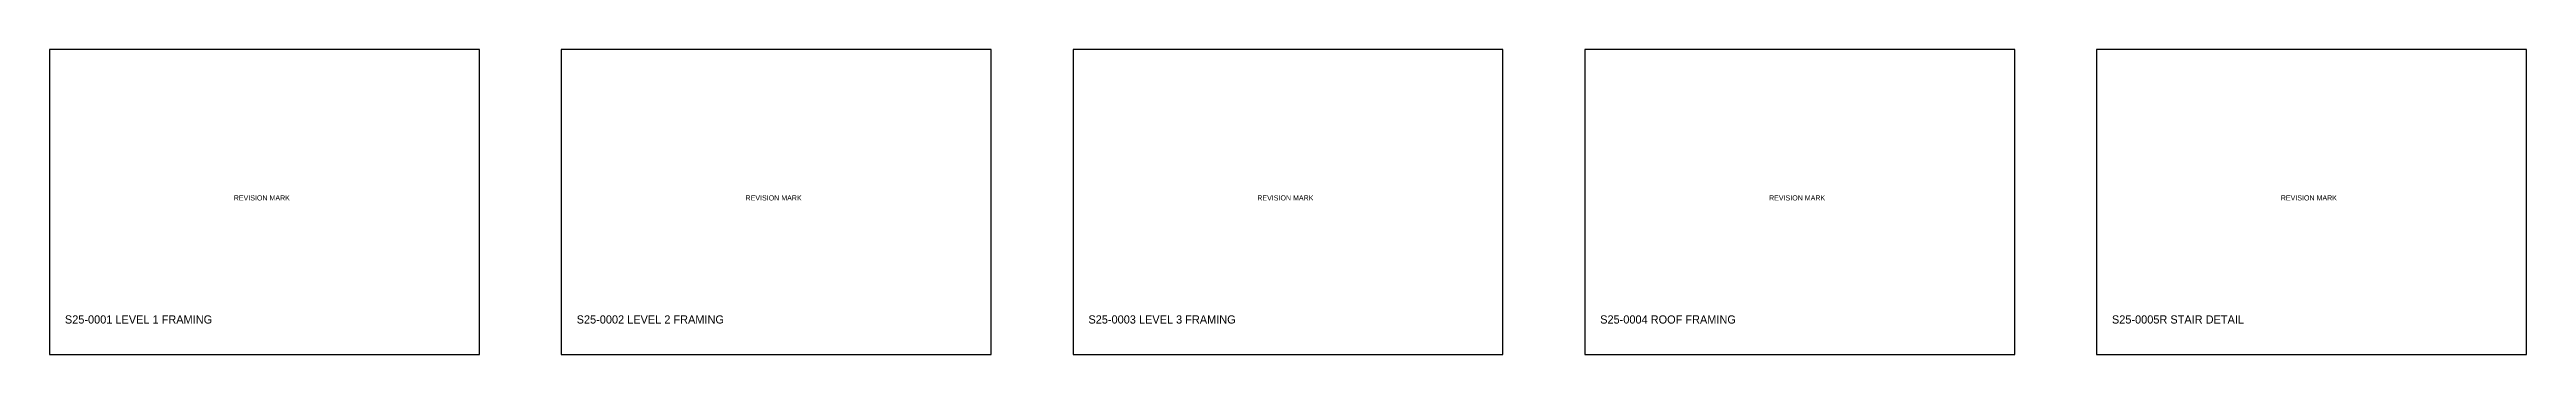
# Model space of a CAD drawing. Header units: metres. Extents: x 0 to 2420, y 0 to 297.
import ezdxf

# ---------------------------------------------------------------- set-up
doc = ezdxf.new("R2010")
doc.units = ezdxf.units.M
for name, color, linetype in [('CHANGE', 7, 'Continuous'), ('FRAME', 7, 'Continuous'), ('TITLE', 7, 'Continuous')]:
    doc.layers.add(name, color=color, linetype=linetype)

msp = doc.modelspace()

# ---------------------------------------------------------------- linework, layer by layer
at = {"layer": 'FRAME'}
for points in [[(0, 0), (420, 0), (420, 297), (0, 297)], [(500, 0), (920, 0), (920, 297), (500, 297)], [(1000, 0), (1420, 0), (1420, 297), (1000, 297)], [(1500, 0), (1920, 0), (1920, 297), (1500, 297)], [(2000, 0), (2420, 0), (2420, 297), (2000, 297)]]:
    msp.add_lwpolyline(points, close=True, dxfattribs=at)

# ---------------------------------------------------------------- texts
at = {"layer": 'CHANGE'}
for p in [(180, 150), (680, 150), (1180, 150), (1680, 150), (2180, 150)]:
    msp.add_text('REVISION MARK', height=5, dxfattribs=at).set_placement(p)
at = {"layer": 'TITLE'}
for s, p in [('S25-0001 LEVEL 1 FRAMING', (15, 30)), ('S25-0002 LEVEL 2 FRAMING', (515, 30)), ('S25-0003 LEVEL 3 FRAMING', (1015, 30)), ('S25-0004 ROOF FRAMING', (1515, 30)), ('S25-0005R STAIR DETAIL', (2015, 30))]:
    msp.add_text(s, height=8, dxfattribs=at).set_placement(p)

doc.saveas('drawing.dxf')
